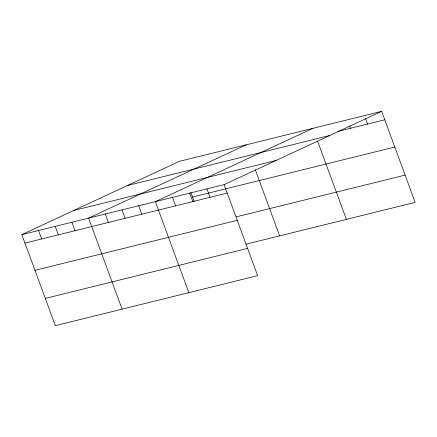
<?xml version="1.0" encoding="UTF-8"?>
<svg xmlns="http://www.w3.org/2000/svg" width="437" height="437" viewBox="0 0 437 437"><rect width="100%" height="100%" fill="white"/><g stroke="black" fill="none" stroke-linecap="round" stroke-linejoin="round"><path stroke-width="0.66" d="M21.85 234.631L224.126 184.627L257.617 275.649L55.341 325.652L21.85 234.631L179.383 161.351L381.659 111.348L415.15 202.369L246.25 244.125M246.135 144.849L88.602 218.129L122.092 309.15M312.887 128.347L155.353 201.626L188.839 292.648M224.126 184.627L381.659 111.348M337.817 131.406L384.768 119.798M127.396 185.534L329.673 135.53M73.837 210.448L276.113 160.445M192.52 197.049L394.797 147.045M24.958 243.081L227.235 193.078M236.226 216.872L405.126 175.117M34.982 270.328L237.258 220.324M45.311 298.405L247.588 248.396M365.578 118.613L367.577 124.048M349.496 125.883L350.381 128.298M317.628 141.233L346.377 219.369M255.306 169.775L279.625 235.871M206.93 188.877L210.044 197.327M190.887 192.613L194.165 201.517M189.74 193.127L192.848 201.577M172.544 197.377L175.652 205.827M138.666 205.756L141.774 214.201M121.978 209.88L125.086 218.331M105.29 214.004L108.398 222.455M71.914 222.258L75.022 230.703M55.226 226.382L58.334 234.833M38.538 230.507L41.646 238.957"/></g></svg>
